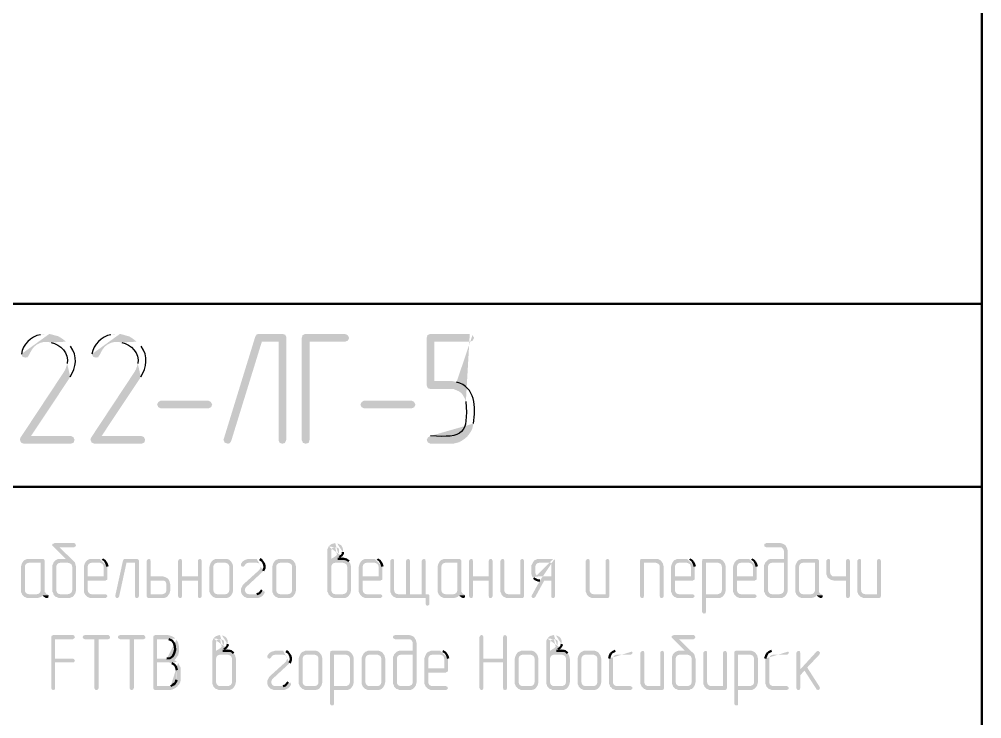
# Model space of a CAD drawing. Header units: millimetres. Extents: x -211 to 10565, y -2293 to 2244.
# Drawn here: x 5387.7 to 5440.2, y 42.4 to 80.5 of the extents above; entities that cross this region are included whole.
import ezdxf

# ---------------------------------------------------------------- set-up
doc = ezdxf.new("R2010")
doc.units = ezdxf.units.MM
doc.layers.add('PDF _Геометрия', color=7, linetype='Continuous')
doc.layers.add('PDF _Сплошная заливка', color=7, linetype='Continuous')

msp = doc.modelspace()

# ---------------------------------------------------------------- hatches: boundary and pattern name
at = {"layer": 'PDF _Сплошная заливка', "transparency": 33554559}
h = msp.add_hatch(color=256, dxfattribs=at)
h.paths.add_polyline_path([(5389.18, 63.346), (5389.032, 63.346), (5388.863, 63.304)], flags=0)
h.paths.add_polyline_path([(5387.826, 62.246), (5387.889, 62.097), (5388.037, 62.055), (5388.164, 62.076), (5388.228, 62.182), (5388.249, 62.203), (5388.334, 62.373), (5388.418, 62.521), (5388.524, 62.648), (5388.651, 62.753), (5388.863, 62.859), (5389.032, 62.902), (5389.201, 62.902), (5390.259, 62.923), (5390.132, 63.028), (5389.984, 63.134), (5389.836, 63.219), (5389.667, 63.261), (5389.519, 63.304), (5389.349, 63.346)], flags=0)
h = msp.add_hatch(color=256, dxfattribs=at)
h.paths.add_polyline_path([(5393.031, 63.346), (5392.883, 63.346), (5392.714, 63.304)], flags=0)
h.paths.add_polyline_path([(5391.677, 62.246), (5391.74, 62.097), (5391.888, 62.055), (5392.015, 62.076), (5392.079, 62.182), (5392.1, 62.203), (5392.185, 62.373), (5392.269, 62.521), (5392.375, 62.648), (5392.502, 62.753), (5392.714, 62.859), (5392.883, 62.902), (5393.052, 62.902), (5394.11, 62.923), (5393.983, 63.028), (5393.835, 63.134), (5393.687, 63.219), (5393.518, 63.261), (5393.37, 63.304), (5393.2, 63.346)], flags=0)
for points in [[(5402.067, 63.346), (5400.776, 63.346), (5400.67, 63.325), (5400.585, 63.198), (5398.871, 57.633), (5398.85, 57.569), (5398.914, 57.421), (5399.083, 57.357), (5399.189, 57.379), (5399.273, 57.506), (5400.945, 62.923), (5401.855, 62.923), (5402.278, 63.134), (5402.278, 63.177), (5402.215, 63.304)], [(5402.278, 63.134), (5401.855, 62.923), (5401.855, 57.548), (5401.919, 57.4), (5402.067, 57.357), (5402.215, 57.4), (5402.215, 57.421), (5402.278, 57.569)], [(5405.473, 63.346), (5403.315, 63.346), (5403.167, 63.282), (5403.125, 63.134), (5403.125, 57.548), (5403.188, 57.4), (5403.336, 57.357), (5403.506, 57.4), (5403.506, 57.421), (5403.548, 57.569), (5403.548, 62.923), (5405.495, 62.923), (5405.643, 62.986), (5405.706, 63.134), (5405.622, 63.282)], [(5398.025, 59.283), (5395.443, 59.283), (5395.295, 59.347), (5395.232, 59.495), (5395.295, 59.622), (5395.422, 59.706), (5398.025, 59.706), (5398.152, 59.643), (5398.237, 59.495), (5398.173, 59.347)], [(5409.113, 59.283), (5406.532, 59.283), (5406.383, 59.347), (5406.32, 59.495), (5406.383, 59.622), (5406.51, 59.706), (5409.113, 59.706), (5409.24, 59.643), (5409.325, 59.495), (5409.261, 59.347)], [(5390.704, 51.94), (5389.624, 51.94), (5389.624, 51.919), (5389.54, 51.898), (5389.497, 51.835), (5389.519, 51.792), (5390.238, 51.073), (5389.857, 51.073), (5389.794, 51.052), (5389.709, 51.009), (5389.582, 50.882), (5389.561, 50.819), (5389.519, 50.734), (5389.519, 49.274), (5389.561, 49.211), (5389.582, 49.126), (5389.942, 49.147), (5389.857, 49.168), (5389.794, 49.211), (5389.751, 49.274), (5389.73, 49.359), (5389.73, 50.65), (5389.751, 50.734), (5389.794, 50.798), (5389.857, 50.84), (5389.942, 50.861), (5390.365, 50.861), (5390.746, 50.882), (5390.682, 50.946), (5389.899, 51.708), (5390.704, 51.708), (5390.767, 51.75), (5390.809, 51.813), (5390.767, 51.898)], [(5429.194, 51.94), (5428.454, 51.94), (5428.454, 51.919), (5428.369, 51.898), (5428.348, 51.813), (5428.369, 51.75), (5428.454, 51.708), (5429.279, 51.708), (5429.364, 51.644), (5429.406, 51.581), (5429.427, 51.496), (5429.427, 51.073), (5428.686, 51.073), (5428.623, 51.052), (5428.538, 51.009), (5428.475, 50.946), (5428.411, 50.882), (5429.427, 50.861), (5429.427, 49.359), (5429.406, 49.274), (5429.364, 49.211), (5429.279, 49.168), (5429.194, 49.147), (5428.771, 49.147), (5428.411, 49.126), (5428.475, 49.063), (5428.538, 48.999), (5428.623, 48.978), (5428.686, 48.936), (5429.3, 48.936), (5429.364, 48.957), (5429.448, 48.999), (5429.512, 49.063), (5429.596, 49.19), (5429.639, 49.359), (5429.639, 51.496), (5429.596, 51.665), (5429.554, 51.729), (5429.512, 51.813), (5429.448, 51.856), (5429.364, 51.898), (5429.3, 51.919)], [(5388.99, 51.073), (5388.143, 51.073), (5388.058, 51.031), (5387.995, 51.009), (5387.931, 50.946), (5387.889, 50.882), (5388.884, 50.861), (5388.884, 49.359), (5388.863, 49.274), (5388.82, 49.211), (5388.757, 49.168), (5388.672, 49.147), (5388.228, 49.147), (5389.243, 49.147), (5389.18, 49.168), (5389.138, 49.232), (5389.095, 49.274), (5389.095, 50.988), (5389.053, 51.052)], [(5394.131, 51.073), (5393.476, 51.073), (5393.412, 51.052), (5393.37, 50.988), (5392.947, 49.063), (5392.947, 49.041), (5392.989, 48.957), (5393.052, 48.936), (5393.116, 48.957), (5393.158, 49.02), (5393.56, 50.861), (5394.026, 50.861), (5394.237, 50.967), (5394.237, 50.988), (5394.195, 51.052)], [(5394.237, 50.967), (5394.026, 50.861), (5394.026, 49.041), (5394.047, 48.957), (5394.131, 48.936), (5394.195, 48.957), (5394.237, 49.041)], [(5394.766, 51.073), (5394.703, 51.031), (5394.661, 50.967), (5394.661, 49.02), (5394.703, 48.957), (5394.766, 48.936), (5395.592, 48.936), (5395.676, 48.957), (5395.761, 48.999), (5395.824, 49.063), (5395.867, 49.126), (5394.872, 49.147), (5394.872, 49.888), (5395.528, 49.888), (5395.867, 49.93), (5395.824, 49.994), (5395.761, 50.036), (5395.676, 50.078), (5395.613, 50.099), (5395.528, 50.121), (5394.872, 50.121), (5394.872, 50.967), (5394.851, 51.052)], [(5396.48, 51.073), (5396.417, 51.031), (5396.375, 50.967), (5396.375, 49.041), (5396.417, 48.957), (5396.48, 48.936), (5396.565, 48.957), (5396.586, 49.041), (5396.586, 49.888), (5397.454, 49.888), (5396.586, 50.121), (5396.586, 50.967), (5396.565, 51.052)], [(5397.559, 51.073), (5397.475, 51.031), (5397.454, 50.967), (5397.454, 50.121), (5396.586, 50.121), (5397.454, 49.888), (5397.454, 49.041), (5397.475, 48.957), (5397.559, 48.936), (5397.623, 48.957), (5397.665, 49.041), (5397.665, 50.967), (5397.623, 51.052)], [(5398.956, 51.073), (5398.427, 51.073), (5398.342, 51.031), (5398.279, 51.009), (5398.215, 50.946), (5398.173, 50.882), (5398.956, 50.861), (5399.02, 50.84), (5399.104, 50.798), (5399.147, 50.734), (5399.168, 50.65), (5399.168, 49.359), (5399.147, 49.274), (5399.104, 49.211), (5399.041, 49.168), (5398.956, 49.147), (5398.512, 49.147), (5398.152, 49.126), (5398.279, 48.999), (5398.342, 48.978), (5398.427, 48.936), (5399.02, 48.936), (5399.104, 48.957), (5399.189, 48.999), (5399.252, 49.063), (5399.337, 49.19), (5399.379, 49.359), (5399.379, 50.65), (5399.337, 50.819), (5399.252, 50.946), (5399.189, 51.009), (5399.104, 51.052), (5399.041, 51.073)], [(5402.384, 51.073), (5401.855, 51.073), (5401.77, 51.031), (5401.707, 51.009), (5401.643, 50.946), (5401.601, 50.882), (5402.384, 50.861), (5402.448, 50.84), (5402.532, 50.798), (5402.575, 50.734), (5402.596, 50.65), (5402.596, 49.359), (5402.575, 49.274), (5402.532, 49.211), (5402.469, 49.168), (5402.384, 49.147), (5401.94, 49.147), (5401.58, 49.126), (5401.707, 48.999), (5401.77, 48.978), (5401.855, 48.936), (5402.448, 48.936), (5402.532, 48.957), (5402.617, 48.999), (5402.68, 49.063), (5402.765, 49.19), (5402.807, 49.359), (5402.807, 50.65), (5402.765, 50.819), (5402.68, 50.946), (5402.617, 51.009), (5402.532, 51.052), (5402.469, 51.073)], [(5408.055, 51.073), (5407.992, 51.031), (5407.949, 50.967), (5407.949, 49.274), (5407.992, 49.19), (5408.013, 49.126), (5408.14, 48.999), (5408.203, 48.978), (5408.288, 48.936), (5409.875, 48.936), (5409.875, 48.618), (5409.917, 48.534), (5409.981, 48.512), (5410.065, 48.555), (5410.086, 48.618), (5410.086, 49.063), (5410.065, 49.126), (5409.981, 49.147), (5408.372, 49.147), (5408.288, 49.168), (5408.224, 49.211), (5408.182, 49.274), (5408.161, 49.359), (5408.161, 50.967), (5408.14, 51.052)], [(5408.923, 51.073), (5408.838, 51.031), (5408.817, 50.967), (5408.817, 49.147), (5408.372, 49.147), (5409.028, 49.147), (5409.028, 50.967), (5408.986, 51.052)], [(5409.769, 51.073), (5409.706, 51.031), (5409.663, 50.967), (5409.663, 49.147), (5409.028, 49.147), (5409.875, 49.147), (5409.875, 50.967), (5409.854, 51.052)], [(5411.716, 51.073), (5410.869, 51.073), (5410.785, 51.031), (5410.721, 51.009), (5410.658, 50.946), (5410.615, 50.882), (5411.61, 50.861), (5411.61, 49.359), (5411.589, 49.274), (5411.547, 49.211), (5411.483, 49.168), (5411.398, 49.147), (5410.954, 49.147), (5411.97, 49.147), (5411.906, 49.168), (5411.864, 49.232), (5411.822, 49.274), (5411.822, 50.988), (5411.779, 51.052)], [(5412.351, 51.073), (5412.287, 51.031), (5412.245, 50.967), (5412.245, 49.041), (5412.287, 48.957), (5412.351, 48.936), (5412.435, 48.957), (5412.456, 49.041), (5412.456, 49.888), (5413.324, 49.888), (5412.456, 50.121), (5412.456, 50.967), (5412.435, 51.052)], [(5413.43, 51.073), (5413.345, 51.031), (5413.324, 50.967), (5413.324, 50.121), (5412.456, 50.121), (5413.324, 49.888), (5413.324, 49.041), (5413.345, 48.957), (5413.43, 48.936), (5413.493, 48.957), (5413.536, 49.041), (5413.536, 50.967), (5413.493, 51.052)], [(5414.065, 51.073), (5414.001, 51.031), (5413.959, 50.967), (5413.959, 49.274), (5414.001, 49.19), (5414.022, 49.126), (5414.382, 49.147), (5414.297, 49.168), (5414.234, 49.211), (5414.192, 49.274), (5414.17, 49.359), (5414.17, 50.967), (5414.149, 51.052)], [(5415.144, 51.073), (5415.059, 51.031), (5415.038, 50.967), (5415.038, 49.147), (5414.382, 49.147), (5414.022, 49.126), (5414.149, 48.999), (5414.213, 48.978), (5414.297, 48.936), (5415.165, 48.936), (5415.228, 48.978), (5415.25, 49.041), (5415.25, 50.967), (5415.207, 51.052)], [(5418.72, 51.073), (5418.656, 51.031), (5418.614, 50.967), (5418.614, 49.274), (5418.656, 49.19), (5418.678, 49.126), (5419.037, 49.147), (5418.953, 49.168), (5418.889, 49.211), (5418.847, 49.274), (5418.826, 49.359), (5418.826, 50.967), (5418.805, 51.052)], [(5419.799, 51.073), (5419.714, 51.031), (5419.693, 50.967), (5419.693, 49.147), (5419.037, 49.147), (5418.678, 49.126), (5418.805, 48.999), (5418.868, 48.978), (5418.953, 48.936), (5419.82, 48.936), (5419.884, 48.978), (5419.905, 49.041), (5419.905, 50.967), (5419.863, 51.052)], [(5422.444, 51.073), (5421.661, 51.073), (5421.598, 51.052), (5421.577, 50.967), (5421.577, 49.041), (5421.619, 48.957), (5421.682, 48.936), (5421.767, 48.957), (5421.788, 49.041), (5421.788, 50.861), (5422.444, 50.861), (5422.783, 50.882), (5422.74, 50.946), (5422.677, 51.009), (5422.592, 51.052), (5422.529, 51.073)], [(5425.83, 51.073), (5425.047, 51.073), (5424.983, 51.052), (5424.962, 50.967), (5424.962, 48.174), (5425.005, 48.11), (5425.068, 48.089), (5425.153, 48.11), (5425.174, 48.195), (5425.174, 48.936), (5425.914, 48.936), (5425.978, 48.957), (5426.063, 48.999), (5426.126, 49.063), (5426.168, 49.126), (5425.174, 49.147), (5425.174, 50.861), (5425.83, 50.861), (5426.168, 50.882), (5426.126, 50.946), (5426.063, 51.009), (5425.978, 51.052), (5425.914, 51.073)], [(5431.226, 51.073), (5430.379, 51.073), (5430.295, 51.031), (5430.231, 51.009), (5430.168, 50.946), (5430.125, 50.882), (5431.12, 50.861), (5431.12, 49.359), (5431.099, 49.274), (5431.056, 49.211), (5430.993, 49.168), (5430.908, 49.147), (5430.464, 49.147), (5431.48, 49.147), (5431.416, 49.168), (5431.374, 49.232), (5431.332, 49.274), (5431.332, 50.988), (5431.289, 51.052)], [(5431.839, 51.073), (5431.776, 51.031), (5431.734, 50.967), (5431.734, 50.248), (5431.776, 50.163), (5431.797, 50.078), (5432.157, 50.121), (5432.072, 50.121), (5432.009, 50.184), (5431.966, 50.248), (5431.945, 50.332), (5431.945, 50.967), (5431.924, 51.052)], [(5432.919, 51.073), (5432.834, 51.031), (5432.813, 50.967), (5432.813, 50.121), (5432.157, 50.121), (5431.797, 50.078), (5431.861, 50.015), (5431.987, 49.93), (5432.072, 49.909), (5432.157, 49.888), (5432.813, 49.888), (5432.813, 49.041), (5432.834, 48.957), (5432.919, 48.936), (5432.982, 48.957), (5433.024, 49.041), (5433.024, 50.967), (5432.982, 51.052)], [(5433.532, 51.073), (5433.469, 51.031), (5433.426, 50.967), (5433.426, 49.274), (5433.469, 49.19), (5433.49, 49.126), (5433.85, 49.147), (5433.765, 49.168), (5433.701, 49.211), (5433.659, 49.274), (5433.638, 49.359), (5433.638, 50.967), (5433.617, 51.052)], [(5434.611, 51.073), (5434.527, 51.031), (5434.506, 50.967), (5434.506, 49.147), (5433.85, 49.147), (5433.49, 49.126), (5433.617, 48.999), (5433.68, 48.978), (5433.765, 48.936), (5434.633, 48.936), (5434.696, 48.978), (5434.717, 49.041), (5434.717, 50.967), (5434.675, 51.052)], [(5387.889, 50.882), (5387.847, 50.798), (5387.826, 50.734), (5387.805, 50.65), (5387.805, 49.274), (5387.847, 49.19), (5387.868, 49.126), (5387.995, 48.999), (5388.058, 48.978), (5388.143, 48.936), (5388.693, 48.936), (5388.778, 48.957), (5388.841, 48.978), (5388.926, 49.02), (5388.99, 49.084), (5389.307, 49.084), (5389.243, 49.147), (5388.228, 49.147), (5388.143, 49.168), (5388.08, 49.211), (5388.037, 49.274), (5388.016, 49.359), (5388.016, 50.65), (5388.037, 50.734), (5388.08, 50.798), (5388.143, 50.84), (5388.228, 50.861), (5388.884, 50.861)], [(5390.746, 50.882), (5390.365, 50.861), (5390.45, 50.84), (5390.534, 50.798), (5390.577, 50.734), (5390.598, 50.65), (5390.598, 49.359), (5390.577, 49.274), (5390.534, 49.211), (5390.45, 49.168), (5390.365, 49.147), (5389.942, 49.147), (5389.582, 49.126), (5389.709, 48.999), (5389.794, 48.978), (5389.857, 48.936), (5390.471, 48.936), (5390.534, 48.978), (5390.619, 48.999), (5390.682, 49.063), (5390.767, 49.19), (5390.809, 49.359), (5390.809, 50.65), (5390.788, 50.713), (5390.767, 50.798)], [(5391.317, 50.882), (5391.275, 50.798), (5391.254, 50.734), (5391.233, 50.65), (5391.233, 49.274), (5391.275, 49.19), (5391.296, 49.126), (5391.423, 48.999), (5391.486, 48.978), (5391.571, 48.936), (5392.418, 48.936), (5392.481, 48.978), (5392.523, 49.041), (5392.481, 49.105), (5392.418, 49.147), (5391.656, 49.147), (5391.571, 49.168), (5391.508, 49.211), (5391.465, 49.274), (5391.444, 49.359), (5391.444, 49.888), (5392.418, 49.888), (5392.439, 49.909), (5392.502, 49.93), (5392.523, 50.015), (5391.444, 50.121), (5391.444, 50.65), (5391.465, 50.734), (5391.508, 50.798), (5391.571, 50.84), (5391.656, 50.861), (5392.1, 50.861)], [(5398.173, 50.882), (5398.131, 50.798), (5398.11, 50.734), (5398.088, 50.65), (5398.088, 49.274), (5398.131, 49.19), (5398.152, 49.126), (5398.512, 49.147), (5398.427, 49.168), (5398.364, 49.211), (5398.321, 49.274), (5398.3, 49.359), (5398.3, 50.65), (5398.321, 50.734), (5398.364, 50.798), (5398.427, 50.84), (5398.512, 50.861), (5398.956, 50.861)], [(5399.845, 50.861), (5399.802, 50.798), (5399.802, 50.755), (5399.824, 50.671), (5399.908, 50.65), (5399.951, 50.65), (5400.014, 50.713), (5400.035, 50.755), (5400.099, 50.819), (5400.141, 50.84), (5400.226, 50.861), (5400.67, 50.861)], [(5401.601, 50.882), (5401.559, 50.798), (5401.538, 50.734), (5401.516, 50.65), (5401.516, 49.274), (5401.559, 49.19), (5401.58, 49.126), (5401.94, 49.147), (5401.855, 49.168), (5401.792, 49.211), (5401.749, 49.274), (5401.728, 49.359), (5401.728, 50.65), (5401.749, 50.734), (5401.792, 50.798), (5401.855, 50.84), (5401.94, 50.861), (5402.384, 50.861)], [(5405.727, 50.882), (5405.368, 50.861), (5405.452, 50.84), (5405.537, 50.798), (5405.579, 50.734), (5405.6, 50.65), (5405.6, 49.359), (5405.579, 49.274), (5405.537, 49.211), (5405.452, 49.168), (5405.368, 49.147), (5404.944, 49.147), (5404.585, 49.126), (5404.712, 48.999), (5404.796, 48.978), (5404.86, 48.936), (5405.473, 48.936), (5405.537, 48.957), (5405.622, 48.999), (5405.685, 49.063), (5405.77, 49.19), (5405.812, 49.359), (5405.812, 50.65), (5405.77, 50.819)], [(5406.32, 50.882), (5406.278, 50.798), (5406.256, 50.734), (5406.235, 50.65), (5406.235, 49.274), (5406.278, 49.19), (5406.299, 49.126), (5406.426, 48.999), (5406.489, 48.978), (5406.574, 48.936), (5407.42, 48.936), (5407.484, 48.978), (5407.526, 49.041), (5407.484, 49.105), (5407.42, 49.147), (5406.658, 49.147), (5406.574, 49.168), (5406.51, 49.211), (5406.468, 49.274), (5406.447, 49.359), (5406.447, 49.888), (5407.42, 49.888), (5407.441, 49.909), (5407.505, 49.93), (5407.526, 50.015), (5406.447, 50.121), (5406.447, 50.65), (5406.468, 50.734), (5406.51, 50.798), (5406.574, 50.84), (5406.658, 50.861), (5407.103, 50.861)], [(5410.615, 50.882), (5410.573, 50.798), (5410.552, 50.734), (5410.531, 50.65), (5410.531, 49.274), (5410.573, 49.19), (5410.594, 49.126), (5410.721, 48.999), (5410.785, 48.978), (5410.869, 48.936), (5411.42, 48.936), (5411.504, 48.957), (5411.568, 48.978), (5411.652, 49.02), (5411.716, 49.084), (5412.033, 49.084), (5411.97, 49.147), (5410.954, 49.147), (5410.869, 49.168), (5410.806, 49.211), (5410.764, 49.274), (5410.742, 49.359), (5410.742, 50.65), (5410.764, 50.734), (5410.806, 50.798), (5410.869, 50.84), (5410.954, 50.861), (5411.61, 50.861)], [(5415.736, 50.882), (5415.694, 50.798), (5415.652, 50.734), (5415.652, 50.248), (5415.673, 50.163), (5415.715, 50.078), (5416.075, 50.121), (5415.99, 50.121), (5415.927, 50.184), (5415.884, 50.248), (5415.863, 50.332), (5415.863, 50.65), (5415.884, 50.734), (5415.927, 50.798), (5415.99, 50.84), (5416.075, 50.861), (5416.731, 50.861)], [(5422.783, 50.882), (5422.444, 50.861), (5422.508, 50.84), (5422.592, 50.798), (5422.635, 50.734), (5422.656, 50.65), (5422.656, 49.041), (5422.677, 48.957), (5422.762, 48.936), (5422.825, 48.957), (5422.867, 49.041), (5422.867, 50.65), (5422.825, 50.819)], [(5423.354, 50.882), (5423.312, 50.798), (5423.291, 50.734), (5423.269, 50.65), (5423.269, 49.274), (5423.312, 49.19), (5423.333, 49.126), (5423.46, 48.999), (5423.523, 48.978), (5423.608, 48.936), (5424.454, 48.936), (5424.518, 48.978), (5424.56, 49.041), (5424.518, 49.105), (5424.454, 49.147), (5423.693, 49.147), (5423.608, 49.168), (5423.544, 49.211), (5423.502, 49.274), (5423.481, 49.359), (5423.481, 49.888), (5424.454, 49.888), (5424.476, 49.909), (5424.539, 49.93), (5424.56, 50.015), (5423.481, 50.121), (5423.481, 50.65), (5423.502, 50.734), (5423.544, 50.798), (5423.608, 50.84), (5423.693, 50.861), (5424.137, 50.861)], [(5426.168, 50.882), (5425.83, 50.861), (5425.893, 50.84), (5425.978, 50.798), (5426.02, 50.734), (5426.041, 50.65), (5426.041, 49.359), (5426.02, 49.274), (5425.978, 49.211), (5425.893, 49.168), (5425.83, 49.147), (5425.174, 49.147), (5426.168, 49.126), (5426.211, 49.19), (5426.253, 49.359), (5426.253, 50.65), (5426.211, 50.819)], [(5426.74, 50.882), (5426.697, 50.798), (5426.676, 50.734), (5426.655, 50.65), (5426.655, 49.274), (5426.697, 49.19), (5426.719, 49.126), (5426.846, 48.999), (5426.909, 48.978), (5426.994, 48.936), (5427.84, 48.936), (5427.904, 48.978), (5427.946, 49.041), (5427.904, 49.105), (5427.84, 49.147), (5427.078, 49.147), (5426.994, 49.168), (5426.93, 49.211), (5426.888, 49.274), (5426.867, 49.359), (5426.867, 49.888), (5427.84, 49.888), (5427.861, 49.909), (5427.925, 49.93), (5427.946, 50.015), (5426.867, 50.121), (5426.867, 50.65), (5426.888, 50.734), (5426.93, 50.798), (5426.994, 50.84), (5427.078, 50.861), (5427.523, 50.861)], [(5428.411, 50.882), (5428.39, 50.819), (5428.348, 50.734), (5428.348, 49.274), (5428.39, 49.211), (5428.411, 49.126), (5428.771, 49.147), (5428.686, 49.168), (5428.623, 49.211), (5428.581, 49.274), (5428.56, 49.359), (5428.56, 50.65), (5428.581, 50.734), (5428.623, 50.798), (5428.686, 50.84), (5428.771, 50.861), (5429.427, 50.861)], [(5430.125, 50.882), (5430.083, 50.798), (5430.062, 50.734), (5430.041, 50.65), (5430.041, 49.274), (5430.083, 49.19), (5430.104, 49.126), (5430.231, 48.999), (5430.295, 48.978), (5430.379, 48.936), (5430.929, 48.936), (5431.014, 48.957), (5431.078, 48.978), (5431.162, 49.02), (5431.226, 49.084), (5431.543, 49.084), (5431.48, 49.147), (5430.464, 49.147), (5430.379, 49.168), (5430.316, 49.211), (5430.274, 49.274), (5430.252, 49.359), (5430.252, 50.65), (5430.274, 50.734), (5430.316, 50.798), (5430.379, 50.84), (5430.464, 50.861), (5431.12, 50.861)], [(5395.867, 49.93), (5395.528, 49.888), (5395.592, 49.888), (5395.676, 49.846), (5395.719, 49.761), (5395.74, 49.676), (5395.74, 49.359), (5395.719, 49.274), (5395.676, 49.211), (5395.592, 49.168), (5395.528, 49.147), (5394.872, 49.147), (5395.867, 49.126), (5395.909, 49.19), (5395.951, 49.359), (5395.951, 49.676), (5395.909, 49.846)], [(5416.117, 49.888), (5415.673, 49.084), (5415.652, 49.041), (5415.694, 48.957), (5415.757, 48.936), (5415.821, 48.957), (5415.863, 48.999), (5416.35, 49.888), (5416.731, 49.888)], [(5389.307, 49.084), (5388.99, 49.084), (5389.011, 49.041), (5389.074, 48.999), (5389.095, 48.978), (5389.18, 48.936), (5389.201, 48.936), (5389.286, 48.957), (5389.307, 49.041)], [(5412.033, 49.084), (5411.716, 49.084), (5411.737, 49.041), (5411.8, 48.999), (5411.822, 48.978), (5411.906, 48.936), (5411.927, 48.936), (5412.012, 48.957), (5412.033, 49.041)], [(5431.543, 49.084), (5431.226, 49.084), (5431.247, 49.041), (5431.31, 48.999), (5431.332, 48.978), (5431.416, 48.936), (5431.437, 48.936), (5431.522, 48.957), (5431.543, 49.041)], [(5390.64, 46.925), (5389.561, 46.925), (5389.54, 46.904), (5389.476, 46.883), (5389.455, 46.798), (5389.455, 44.026), (5389.497, 43.942), (5389.561, 43.921), (5389.645, 43.942), (5389.667, 44.026), (5389.667, 45.423), (5390.64, 45.423), (5390.704, 45.444), (5390.746, 45.529), (5390.704, 45.592), (5390.64, 45.635), (5389.667, 45.635), (5389.667, 46.693), (5390.64, 46.693), (5390.704, 46.735), (5390.746, 46.798), (5390.704, 46.883)], [(5392.566, 46.925), (5391.275, 46.925), (5391.275, 46.904), (5391.19, 46.883), (5391.169, 46.798), (5391.19, 46.735), (5391.275, 46.693), (5391.804, 46.693), (5391.804, 44.026), (5391.846, 43.942), (5391.91, 43.921), (5391.994, 43.942), (5392.037, 44.026), (5392.037, 46.693), (5392.566, 46.693), (5392.65, 46.735), (5392.671, 46.798), (5392.629, 46.883)], [(5394.491, 46.925), (5393.2, 46.925), (5393.2, 46.904), (5393.116, 46.883), (5393.095, 46.798), (5393.116, 46.735), (5393.2, 46.693), (5393.729, 46.693), (5393.729, 44.026), (5393.772, 43.942), (5393.835, 43.921), (5393.92, 43.942), (5393.962, 44.026), (5393.962, 46.693), (5394.491, 46.693), (5394.576, 46.735), (5394.597, 46.798), (5394.555, 46.883)], [(5395.782, 46.925), (5395.126, 46.925), (5395.105, 46.904), (5395.041, 46.883), (5395.02, 46.798), (5395.02, 44.005), (5395.063, 43.942), (5395.126, 43.921), (5395.951, 43.921), (5396.036, 43.942), (5396.099, 43.963), (5396.184, 44.005), (5396.248, 44.048), (5396.332, 44.111), (5395.232, 44.132), (5395.232, 45.423), (5395.888, 45.423), (5396.311, 45.465), (5396.248, 45.508), (5396.163, 45.55), (5396.205, 45.571), (5395.232, 45.635), (5395.232, 46.693), (5395.761, 46.693), (5396.226, 46.735), (5396.099, 46.82), (5396.015, 46.862), (5395.951, 46.883), (5395.867, 46.904)], [(5408.944, 46.925), (5408.203, 46.925), (5408.203, 46.904), (5408.119, 46.883), (5408.097, 46.798), (5408.119, 46.735), (5408.203, 46.693), (5409.028, 46.693), (5409.113, 46.629), (5409.155, 46.566), (5409.177, 46.481), (5409.177, 46.058), (5408.436, 46.058), (5408.372, 46.037), (5408.288, 45.994), (5408.161, 45.867), (5409.177, 45.846), (5409.177, 44.344), (5409.155, 44.259), (5409.113, 44.196), (5409.028, 44.153), (5408.944, 44.132), (5408.521, 44.132), (5408.161, 44.111), (5408.288, 43.984), (5408.372, 43.963), (5408.436, 43.921), (5409.05, 43.921), (5409.113, 43.942), (5409.198, 43.984), (5409.261, 44.048), (5409.346, 44.175), (5409.388, 44.344), (5409.388, 46.481), (5409.346, 46.65), (5409.304, 46.714), (5409.261, 46.798), (5409.198, 46.841), (5409.113, 46.883), (5409.05, 46.904)], [(5412.922, 46.925), (5412.858, 46.883), (5412.816, 46.798), (5412.816, 44.026), (5412.858, 43.942), (5412.922, 43.921), (5413.007, 43.942), (5413.028, 44.026), (5413.028, 45.423), (5414.107, 45.423), (5413.028, 45.635), (5413.028, 46.82), (5413.007, 46.883)], [(5414.213, 46.925), (5414.128, 46.883), (5414.107, 46.798), (5414.107, 45.635), (5413.028, 45.635), (5414.107, 45.423), (5414.107, 44.026), (5414.128, 43.942), (5414.213, 43.921), (5414.297, 43.942), (5414.319, 44.026), (5414.319, 46.82), (5414.276, 46.883)], [(5424.497, 46.925), (5423.418, 46.925), (5423.418, 46.904), (5423.333, 46.883), (5423.291, 46.82), (5423.312, 46.777), (5424.031, 46.058), (5423.65, 46.058), (5423.587, 46.037), (5423.502, 45.994), (5423.375, 45.867), (5423.354, 45.804), (5423.312, 45.719), (5423.312, 44.259), (5423.354, 44.196), (5423.375, 44.111), (5423.735, 44.132), (5423.65, 44.153), (5423.587, 44.196), (5423.544, 44.259), (5423.523, 44.344), (5423.523, 45.635), (5423.544, 45.719), (5423.587, 45.783), (5423.65, 45.825), (5423.735, 45.846), (5424.158, 45.846), (5424.539, 45.867), (5424.476, 45.931), (5423.693, 46.693), (5424.497, 46.693), (5424.56, 46.735), (5424.603, 46.798), (5424.56, 46.883)], [(5399.443, 45.867), (5399.083, 45.846), (5399.168, 45.825), (5399.252, 45.783), (5399.295, 45.719), (5399.316, 45.635), (5399.316, 44.344), (5399.295, 44.259), (5399.252, 44.196), (5399.168, 44.153), (5399.083, 44.132), (5398.66, 44.132), (5398.3, 44.111), (5398.427, 43.984), (5398.512, 43.963), (5398.575, 43.921), (5399.189, 43.921), (5399.252, 43.942), (5399.337, 43.984), (5399.4, 44.048), (5399.485, 44.175), (5399.527, 44.344), (5399.527, 45.635), (5399.485, 45.804)], [(5401.284, 45.846), (5401.241, 45.783), (5401.241, 45.74), (5401.263, 45.656), (5401.347, 45.635), (5401.39, 45.635), (5401.453, 45.698), (5401.474, 45.74), (5401.538, 45.804), (5401.58, 45.825), (5401.665, 45.846), (5402.109, 45.846)], [(5403.04, 45.867), (5402.998, 45.783), (5402.977, 45.719), (5402.955, 45.635), (5402.955, 44.259), (5402.998, 44.175), (5403.019, 44.111), (5403.379, 44.132), (5403.294, 44.153), (5403.23, 44.196), (5403.188, 44.259), (5403.167, 44.344), (5403.167, 45.635), (5403.188, 45.719), (5403.23, 45.783), (5403.294, 45.825), (5403.379, 45.846), (5403.823, 45.846)], [(5403.823, 46.058), (5403.294, 46.058), (5403.209, 46.016), (5403.146, 45.994), (5403.082, 45.931), (5403.04, 45.867), (5403.823, 45.846), (5403.886, 45.825), (5403.971, 45.783), (5404.013, 45.719), (5404.035, 45.635), (5404.035, 44.344), (5404.013, 44.259), (5403.971, 44.196), (5403.908, 44.153), (5403.823, 44.132), (5403.379, 44.132), (5403.019, 44.111), (5403.146, 43.984), (5403.209, 43.963), (5403.294, 43.921), (5403.886, 43.921), (5403.971, 43.942), (5404.056, 43.984), (5404.119, 44.048), (5404.204, 44.175), (5404.246, 44.344), (5404.246, 45.635), (5404.204, 45.804), (5404.119, 45.931), (5404.056, 45.994), (5403.971, 46.037), (5403.908, 46.058)], [(5405.537, 46.058), (5404.754, 46.058), (5404.691, 46.037), (5404.669, 45.952), (5404.669, 43.159), (5404.712, 43.095), (5404.775, 43.074), (5404.86, 43.095), (5404.881, 43.18), (5404.881, 43.921), (5405.622, 43.921), (5405.685, 43.942), (5405.77, 43.984), (5405.833, 44.048), (5405.876, 44.111), (5404.881, 44.132), (5404.881, 45.846), (5405.537, 45.846), (5405.876, 45.867), (5405.833, 45.931), (5405.77, 45.994), (5405.685, 46.037), (5405.622, 46.058)], [(5405.876, 45.867), (5405.537, 45.846), (5405.6, 45.825), (5405.685, 45.783), (5405.727, 45.719), (5405.749, 45.635), (5405.749, 44.344), (5405.727, 44.259), (5405.685, 44.196), (5405.6, 44.153), (5405.537, 44.132), (5404.881, 44.132), (5405.876, 44.111), (5405.918, 44.175), (5405.96, 44.344), (5405.96, 45.635), (5405.918, 45.804)], [(5406.468, 45.867), (5406.426, 45.783), (5406.405, 45.719), (5406.383, 45.635), (5406.383, 44.259), (5406.426, 44.175), (5406.447, 44.111), (5406.807, 44.132), (5406.722, 44.153), (5406.658, 44.196), (5406.616, 44.259), (5406.595, 44.344), (5406.595, 45.635), (5406.616, 45.719), (5406.658, 45.783), (5406.722, 45.825), (5406.807, 45.846), (5407.251, 45.846)], [(5407.251, 46.058), (5406.722, 46.058), (5406.637, 46.016), (5406.574, 45.994), (5406.51, 45.931), (5406.468, 45.867), (5407.251, 45.846), (5407.314, 45.825), (5407.399, 45.783), (5407.441, 45.719), (5407.463, 45.635), (5407.463, 44.344), (5407.441, 44.259), (5407.399, 44.196), (5407.336, 44.153), (5407.251, 44.132), (5406.807, 44.132), (5406.447, 44.111), (5406.574, 43.984), (5406.637, 43.963), (5406.722, 43.921), (5407.314, 43.921), (5407.399, 43.942), (5407.484, 43.984), (5407.547, 44.048), (5407.632, 44.175), (5407.674, 44.344), (5407.674, 45.635), (5407.632, 45.804), (5407.547, 45.931), (5407.484, 45.994), (5407.399, 46.037), (5407.336, 46.058)], [(5408.161, 45.867), (5408.14, 45.804), (5408.097, 45.719), (5408.097, 44.259), (5408.14, 44.196), (5408.161, 44.111), (5408.521, 44.132), (5408.436, 44.153), (5408.372, 44.196), (5408.33, 44.259), (5408.309, 44.344), (5408.309, 45.635), (5408.33, 45.719), (5408.372, 45.783), (5408.436, 45.825), (5408.521, 45.846), (5409.177, 45.846)], [(5409.896, 45.867), (5409.854, 45.783), (5409.833, 45.719), (5409.811, 45.635), (5409.811, 44.259), (5409.854, 44.175), (5409.875, 44.111), (5410.002, 43.984), (5410.065, 43.963), (5410.15, 43.921), (5410.996, 43.921), (5411.06, 43.963), (5411.102, 44.026), (5411.06, 44.09), (5410.996, 44.132), (5410.235, 44.132), (5410.15, 44.153), (5410.086, 44.196), (5410.044, 44.259), (5410.023, 44.344), (5410.023, 44.873), (5410.996, 44.873), (5411.018, 44.894), (5411.081, 44.915), (5411.102, 45), (5410.023, 45.106), (5410.023, 45.635), (5410.044, 45.719), (5410.086, 45.783), (5410.15, 45.825), (5410.235, 45.846), (5410.679, 45.846)], [(5414.826, 45.867), (5414.784, 45.783), (5414.763, 45.719), (5414.742, 45.635), (5414.742, 44.259), (5414.784, 44.175), (5414.805, 44.111), (5415.165, 44.132), (5415.08, 44.153), (5415.017, 44.196), (5414.975, 44.259), (5414.953, 44.344), (5414.953, 45.635), (5414.975, 45.719), (5415.017, 45.783), (5415.08, 45.825), (5415.165, 45.846), (5415.609, 45.846)], [(5415.609, 46.058), (5415.08, 46.058), (5414.996, 46.016), (5414.932, 45.994), (5414.869, 45.931), (5414.826, 45.867), (5415.609, 45.846), (5415.673, 45.825), (5415.757, 45.783), (5415.8, 45.719), (5415.821, 45.635), (5415.821, 44.344), (5415.8, 44.259), (5415.757, 44.196), (5415.694, 44.153), (5415.609, 44.132), (5415.165, 44.132), (5414.805, 44.111), (5414.932, 43.984), (5414.996, 43.963), (5415.08, 43.921), (5415.673, 43.921), (5415.757, 43.942), (5415.842, 43.984), (5415.906, 44.048), (5415.99, 44.175), (5416.033, 44.344), (5416.033, 45.635), (5415.99, 45.804), (5415.906, 45.931), (5415.842, 45.994), (5415.757, 46.037), (5415.694, 46.058)], [(5417.662, 45.867), (5417.302, 45.846), (5417.387, 45.825), (5417.471, 45.783), (5417.514, 45.719), (5417.535, 45.635), (5417.535, 44.344), (5417.514, 44.259), (5417.471, 44.196), (5417.387, 44.153), (5417.302, 44.132), (5416.879, 44.132), (5416.519, 44.111), (5416.646, 43.984), (5416.731, 43.963), (5416.794, 43.921), (5417.408, 43.921), (5417.471, 43.942), (5417.556, 43.984), (5417.62, 44.048), (5417.704, 44.175), (5417.747, 44.344), (5417.747, 45.635), (5417.704, 45.804)], [(5418.254, 45.867), (5418.212, 45.783), (5418.191, 45.719), (5418.17, 45.635), (5418.17, 44.259), (5418.212, 44.175), (5418.233, 44.111), (5418.593, 44.132), (5418.508, 44.153), (5418.445, 44.196), (5418.403, 44.259), (5418.381, 44.344), (5418.381, 45.635), (5418.403, 45.719), (5418.445, 45.783), (5418.508, 45.825), (5418.593, 45.846), (5419.037, 45.846)], [(5419.037, 46.058), (5418.508, 46.058), (5418.424, 46.016), (5418.36, 45.994), (5418.297, 45.931), (5418.254, 45.867), (5419.037, 45.846), (5419.101, 45.825), (5419.185, 45.783), (5419.228, 45.719), (5419.249, 45.635), (5419.249, 44.344), (5419.228, 44.259), (5419.185, 44.196), (5419.122, 44.153), (5419.037, 44.132), (5418.593, 44.132), (5418.233, 44.111), (5418.36, 43.984), (5418.424, 43.963), (5418.508, 43.921), (5419.101, 43.921), (5419.185, 43.942), (5419.27, 43.984), (5419.334, 44.048), (5419.418, 44.175), (5419.461, 44.344), (5419.461, 45.635), (5419.418, 45.804), (5419.334, 45.931), (5419.27, 45.994), (5419.185, 46.037), (5419.122, 46.058)], [(5421.704, 46.058), (5421.64, 46.016), (5421.598, 45.952), (5421.598, 44.259), (5421.64, 44.175), (5421.661, 44.111), (5422.021, 44.132), (5421.936, 44.153), (5421.873, 44.196), (5421.83, 44.259), (5421.809, 44.344), (5421.809, 45.952), (5421.788, 46.037)], [(5422.783, 46.058), (5422.698, 46.016), (5422.677, 45.952), (5422.677, 44.132), (5422.021, 44.132), (5421.661, 44.111), (5421.788, 43.984), (5421.852, 43.963), (5421.936, 43.921), (5422.804, 43.921), (5422.867, 43.963), (5422.889, 44.026), (5422.889, 45.952), (5422.846, 46.037)], [(5424.539, 45.867), (5424.158, 45.846), (5424.243, 45.825), (5424.327, 45.783), (5424.37, 45.719), (5424.391, 45.635), (5424.391, 44.344), (5424.37, 44.259), (5424.327, 44.196), (5424.243, 44.153), (5424.158, 44.132), (5423.735, 44.132), (5423.375, 44.111), (5423.502, 43.984), (5423.587, 43.963), (5423.65, 43.921), (5424.264, 43.921), (5424.327, 43.963), (5424.412, 43.984), (5424.476, 44.048), (5424.56, 44.175), (5424.603, 44.344), (5424.603, 45.635), (5424.581, 45.698), (5424.56, 45.783)], [(5425.132, 46.058), (5425.068, 46.016), (5425.026, 45.952), (5425.026, 44.259), (5425.068, 44.175), (5425.089, 44.111), (5425.449, 44.132), (5425.364, 44.153), (5425.301, 44.196), (5425.258, 44.259), (5425.237, 44.344), (5425.237, 45.952), (5425.216, 46.037)], [(5426.211, 46.058), (5426.126, 46.016), (5426.105, 45.952), (5426.105, 44.132), (5425.449, 44.132), (5425.089, 44.111), (5425.216, 43.984), (5425.28, 43.963), (5425.364, 43.921), (5426.232, 43.921), (5426.295, 43.963), (5426.317, 44.026), (5426.317, 45.952), (5426.274, 46.037)], [(5427.586, 46.058), (5426.803, 46.058), (5426.74, 46.037), (5426.719, 45.952), (5426.719, 43.159), (5426.761, 43.095), (5426.824, 43.074), (5426.909, 43.095), (5426.93, 43.18), (5426.93, 43.921), (5427.671, 43.921), (5427.734, 43.942), (5427.819, 43.984), (5427.882, 44.048), (5427.925, 44.111), (5426.93, 44.132), (5426.93, 45.846), (5427.586, 45.846), (5427.925, 45.867), (5427.882, 45.931), (5427.819, 45.994), (5427.734, 46.037), (5427.671, 46.058)], [(5427.925, 45.867), (5427.586, 45.846), (5427.65, 45.825), (5427.734, 45.783), (5427.777, 45.719), (5427.798, 45.635), (5427.798, 44.344), (5427.777, 44.259), (5427.734, 44.196), (5427.65, 44.153), (5427.586, 44.132), (5426.93, 44.132), (5427.925, 44.111), (5427.967, 44.175), (5428.009, 44.344), (5428.009, 45.635), (5427.967, 45.804)], [(5430.21, 46.058), (5430.147, 46.016), (5430.104, 45.952), (5430.104, 44.026), (5430.147, 43.942), (5430.21, 43.921), (5430.295, 43.942), (5430.316, 44.026), (5430.316, 44.725), (5430.549, 44.979), (5430.316, 45.042), (5430.316, 45.952), (5430.295, 46.037)], [(5431.289, 46.058), (5431.205, 46.016), (5430.316, 45.042), (5430.549, 44.979), (5431.205, 43.963), (5431.226, 43.942), (5431.289, 43.921), (5431.353, 43.942), (5431.395, 44.026), (5431.374, 44.09), (5430.697, 45.148), (5431.374, 45.867), (5431.395, 45.952), (5431.353, 46.016)]]:
    msp.add_hatch(color=256, dxfattribs=at).paths.add_polyline_path(points)
h = msp.add_hatch(color=256, dxfattribs=at)
h.paths.add_polyline_path([(5412.287, 63.346), (5410.129, 63.346), (5409.981, 63.282), (5409.938, 63.134), (5409.938, 60.532), (5410.002, 60.383), (5410.15, 60.341), (5411.398, 60.341), (5411.695, 60.214), (5411.843, 60.108), (5411.927, 59.981), (5412.012, 59.833), (5412.076, 59.664)], flags=0)
h.paths.add_polyline_path([(5410.15, 57.781), (5410.129, 57.781), (5410.002, 57.696), (5409.938, 57.569), (5410.002, 57.421), (5410.15, 57.357), (5411.398, 57.357), (5411.547, 57.4), (5411.716, 57.442), (5411.864, 57.527), (5411.991, 57.611), (5412.139, 57.738), (5412.245, 57.865), (5412.329, 57.992), (5412.414, 58.14), (5412.456, 58.31), (5412.499, 58.458)], flags=0)
h.paths.add_polyline_path([(5411.568, 60.722), (5411.398, 60.764), (5411.229, 60.785), (5410.362, 60.785), (5410.362, 62.923), (5412.308, 62.923), (5412.456, 62.986), (5412.52, 63.134), (5412.435, 63.282)], flags=0)
h = msp.add_hatch(color=256, dxfattribs=at)
h.paths.add_polyline_path([(5390.259, 62.923), (5389.201, 62.902), (5389.286, 62.902), (5389.455, 62.88)], flags=0)
h.paths.add_polyline_path([(5390.323, 61.738), (5390.28, 61.568), (5390.217, 61.399), (5390.132, 61.251), (5387.783, 57.696), (5387.741, 57.59), (5387.805, 57.421), (5387.953, 57.357), (5390.534, 57.357), (5390.682, 57.421), (5390.725, 57.569), (5390.661, 57.717), (5390.513, 57.781), (5388.355, 57.781), (5390.492, 60.997)], flags=0)
h.paths.add_polyline_path([(5390.513, 62.669), (5390.407, 62.796)], flags=0)
h = msp.add_hatch(color=256, dxfattribs=at)
h.paths.add_polyline_path([(5394.11, 62.923), (5393.052, 62.902), (5393.137, 62.902), (5393.306, 62.88)], flags=0)
h.paths.add_polyline_path([(5394.174, 61.738), (5394.131, 61.568), (5394.068, 61.399), (5393.983, 61.251), (5391.635, 57.696), (5391.592, 57.59), (5391.656, 57.421), (5391.804, 57.357), (5394.385, 57.357), (5394.534, 57.421), (5394.576, 57.569), (5394.512, 57.717), (5394.364, 57.781), (5392.206, 57.781), (5394.343, 60.997)], flags=0)
h.paths.add_polyline_path([(5394.364, 62.669), (5394.258, 62.796)], flags=0)
h = msp.add_hatch(color=256, dxfattribs=at)
h.paths.add_polyline_path([(5404.585, 51.75), (5404.564, 51.687), (5404.521, 51.602), (5404.521, 49.274), (5404.564, 49.211), (5404.585, 49.126), (5404.944, 49.147), (5404.86, 49.168), (5404.796, 49.211), (5404.754, 49.274), (5404.733, 49.359), (5404.733, 50.65), (5404.754, 50.734), (5404.796, 50.798), (5404.86, 50.84), (5404.944, 50.861), (5405.368, 50.861), (5405.727, 50.882), (5405.685, 50.946)], flags=0)
h.paths.add_polyline_path([(5405.093, 51.073), (5404.733, 51.073), (5404.733, 51.517), (5404.754, 51.602), (5404.796, 51.665), (5404.86, 51.708), (5404.944, 51.708)], flags=0)
h = msp.add_hatch(color=256, dxfattribs=at)
h.paths.add_polyline_path([(5404.944, 51.94), (5404.881, 51.919), (5404.796, 51.898), (5404.733, 51.877), (5404.648, 51.813), (5404.585, 51.75), (5404.944, 51.708), (5405.029, 51.708), (5405.093, 51.665), (5405.114, 51.665), (5405.156, 51.581), (5405.156, 51.433), (5405.114, 51.369), (5404.966, 51.221), (5404.902, 51.179), (5404.733, 51.073), (5405.093, 51.073), (5405.177, 51.157)], flags=0)
h.paths.add_polyline_path([(5405.368, 51.433), (5405.368, 51.623), (5405.347, 51.687), (5405.304, 51.771), (5405.241, 51.835), (5405.114, 51.898), (5405.05, 51.919)], flags=0)
h = msp.add_hatch(color=256, dxfattribs=at)
h.paths.add_polyline_path([(5392.1, 51.073), (5391.571, 51.073), (5391.486, 51.031), (5391.423, 51.009), (5391.359, 50.946), (5391.317, 50.882), (5392.1, 50.861), (5392.164, 50.84), (5392.248, 50.798), (5392.291, 50.734), (5392.312, 50.65), (5392.312, 50.121), (5391.444, 50.121), (5392.523, 50.015), (5392.523, 50.65)], flags=0)
h.paths.add_polyline_path([(5392.248, 51.052), (5392.185, 51.073)], flags=0)
h = msp.add_hatch(color=256, dxfattribs=at)
h.paths.add_polyline_path([(5400.67, 51.073), (5400.205, 51.073), (5400.141, 51.052), (5400.056, 51.031), (5399.972, 50.988), (5399.887, 50.925), (5399.845, 50.861), (5400.67, 50.861), (5400.755, 50.84), (5400.818, 50.798), (5400.861, 50.734), (5400.882, 50.65), (5400.861, 50.565), (5400.818, 50.48), (5399.929, 49.676), (5399.887, 49.613), (5399.802, 49.443), (5399.802, 49.295), (5399.824, 49.211), (5399.866, 49.126), (5399.993, 48.999), (5400.056, 48.978), (5400.141, 48.936), (5400.712, 48.936), (5400.797, 48.957), (5400.924, 49.02), (5401.009, 49.084), (5401.051, 49.147), (5400.226, 49.147), (5400.141, 49.168), (5400.078, 49.211), (5400.035, 49.295), (5400.014, 49.359), (5400.035, 49.443), (5400.078, 49.528), (5400.945, 50.332), (5400.966, 50.332), (5401.009, 50.417)], flags=0)
h.paths.add_polyline_path([(5400.839, 51.052), (5400.755, 51.073)], flags=0)
h = msp.add_hatch(color=256, dxfattribs=at)
h.paths.add_polyline_path([(5407.103, 51.073), (5406.574, 51.073), (5406.489, 51.031), (5406.426, 51.009), (5406.362, 50.946), (5406.32, 50.882), (5407.103, 50.861), (5407.166, 50.84), (5407.251, 50.798), (5407.293, 50.734), (5407.314, 50.65), (5407.314, 50.121), (5406.447, 50.121), (5407.526, 50.015), (5407.526, 50.65)], flags=0)
h.paths.add_polyline_path([(5407.251, 51.052), (5407.187, 51.073)], flags=0)
h = msp.add_hatch(color=256, dxfattribs=at)
h.paths.add_polyline_path([(5416.837, 51.073), (5415.99, 51.073), (5415.906, 51.031), (5415.842, 51.009), (5415.779, 50.946), (5415.736, 50.882), (5416.731, 50.861), (5416.731, 50.121), (5416.075, 50.121), (5415.715, 50.078), (5415.779, 50.015)], flags=0)
h.paths.add_polyline_path([(5416.117, 49.888), (5416.731, 49.888), (5416.731, 49.041), (5416.752, 48.957), (5416.837, 48.936), (5416.9, 48.957), (5416.942, 49.041), (5416.942, 50.988), (5416.9, 51.052)], flags=0)
h = msp.add_hatch(color=256, dxfattribs=at)
h.paths.add_polyline_path([(5424.137, 51.073), (5423.608, 51.073), (5423.523, 51.031), (5423.46, 51.009), (5423.396, 50.946), (5423.354, 50.882), (5424.137, 50.861), (5424.2, 50.84), (5424.285, 50.798), (5424.327, 50.734), (5424.349, 50.65), (5424.349, 50.121), (5423.481, 50.121), (5424.56, 50.015), (5424.56, 50.65)], flags=0)
h.paths.add_polyline_path([(5424.285, 51.052), (5424.222, 51.073)], flags=0)
h = msp.add_hatch(color=256, dxfattribs=at)
h.paths.add_polyline_path([(5427.523, 51.073), (5426.994, 51.073), (5426.909, 51.031), (5426.846, 51.009), (5426.782, 50.946), (5426.74, 50.882), (5427.523, 50.861), (5427.586, 50.84), (5427.671, 50.798), (5427.713, 50.734), (5427.734, 50.65), (5427.734, 50.121), (5426.867, 50.121), (5427.946, 50.015), (5427.946, 50.65)], flags=0)
h.paths.add_polyline_path([(5427.671, 51.052), (5427.607, 51.073)], flags=0)
h = msp.add_hatch(color=256, dxfattribs=at)
h.paths.add_polyline_path([(5400.987, 49.359), (5400.945, 49.359)], flags=0)
h.paths.add_polyline_path([(5400.67, 49.147), (5400.226, 49.147), (5401.051, 49.147), (5401.093, 49.211), (5401.093, 49.253), (5401.072, 49.338)], flags=0)
h = msp.add_hatch(color=256, dxfattribs=at)
h.paths.add_polyline_path([(5396.226, 46.735), (5395.761, 46.693), (5395.867, 46.693)], flags=0)
h.paths.add_polyline_path([(5395.761, 45.635), (5395.232, 45.635), (5396.205, 45.571), (5396.269, 45.656), (5396.353, 45.783), (5396.375, 45.804), (5396.417, 45.973), (5396.417, 46.333), (5396.396, 46.418), (5396.375, 46.523), (5396.332, 46.587), (5396.29, 46.671)], flags=0)
h = msp.add_hatch(color=256, dxfattribs=at)
h.paths.add_polyline_path([(5398.3, 46.735), (5398.279, 46.671), (5398.237, 46.587), (5398.237, 44.259), (5398.279, 44.196), (5398.3, 44.111), (5398.66, 44.132), (5398.575, 44.153), (5398.512, 44.196), (5398.469, 44.259), (5398.448, 44.344), (5398.448, 45.635), (5398.469, 45.719), (5398.512, 45.783), (5398.575, 45.825), (5398.66, 45.846), (5399.083, 45.846), (5399.443, 45.867), (5399.4, 45.931)], flags=0)
h.paths.add_polyline_path([(5398.808, 46.058), (5398.448, 46.058), (5398.448, 46.502), (5398.469, 46.587), (5398.512, 46.65), (5398.575, 46.693), (5398.66, 46.693)], flags=0)
h = msp.add_hatch(color=256, dxfattribs=at)
h.paths.add_polyline_path([(5398.66, 46.925), (5398.596, 46.904), (5398.512, 46.883), (5398.448, 46.862), (5398.364, 46.798), (5398.3, 46.735), (5398.66, 46.693), (5398.744, 46.693), (5398.808, 46.65), (5398.829, 46.65), (5398.871, 46.566), (5398.871, 46.418), (5398.829, 46.354), (5398.681, 46.206), (5398.618, 46.164), (5398.448, 46.058), (5398.808, 46.058), (5398.893, 46.142)], flags=0)
h.paths.add_polyline_path([(5399.083, 46.418), (5399.083, 46.608), (5399.062, 46.671), (5399.02, 46.756), (5398.956, 46.82), (5398.829, 46.883), (5398.766, 46.904)], flags=0)
h = msp.add_hatch(color=256, dxfattribs=at)
h.paths.add_polyline_path([(5416.519, 46.735), (5416.498, 46.671), (5416.456, 46.587), (5416.456, 44.259), (5416.498, 44.196), (5416.519, 44.111), (5416.879, 44.132), (5416.794, 44.153), (5416.731, 44.196), (5416.689, 44.259), (5416.667, 44.344), (5416.667, 45.635), (5416.689, 45.719), (5416.731, 45.783), (5416.794, 45.825), (5416.879, 45.846), (5417.302, 45.846), (5417.662, 45.867), (5417.62, 45.931)], flags=0)
h.paths.add_polyline_path([(5417.027, 46.058), (5416.667, 46.058), (5416.667, 46.502), (5416.689, 46.587), (5416.731, 46.65), (5416.794, 46.693), (5416.879, 46.693)], flags=0)
h = msp.add_hatch(color=256, dxfattribs=at)
h.paths.add_polyline_path([(5416.879, 46.925), (5416.815, 46.904), (5416.731, 46.883), (5416.667, 46.862), (5416.583, 46.798), (5416.519, 46.735), (5416.879, 46.693), (5416.964, 46.693), (5417.027, 46.65), (5417.048, 46.65), (5417.091, 46.566), (5417.091, 46.418), (5417.048, 46.354), (5416.9, 46.206), (5416.837, 46.164), (5416.667, 46.058), (5417.027, 46.058), (5417.112, 46.142)], flags=0)
h.paths.add_polyline_path([(5417.302, 46.418), (5417.302, 46.608), (5417.281, 46.671), (5417.239, 46.756), (5417.175, 46.82), (5417.048, 46.883), (5416.985, 46.904)], flags=0)
h = msp.add_hatch(color=256, dxfattribs=at)
h.paths.add_polyline_path([(5402.109, 46.058), (5401.643, 46.058), (5401.58, 46.037), (5401.495, 46.016), (5401.411, 45.973), (5401.326, 45.91), (5401.284, 45.846), (5402.109, 45.846), (5402.194, 45.825), (5402.257, 45.783), (5402.299, 45.719), (5402.321, 45.635), (5402.299, 45.55), (5402.257, 45.465), (5401.368, 44.661), (5401.326, 44.598), (5401.241, 44.428), (5401.241, 44.28), (5401.263, 44.196), (5401.305, 44.111), (5401.432, 43.984), (5401.495, 43.963), (5401.58, 43.921), (5402.151, 43.921), (5402.236, 43.942), (5402.363, 44.005), (5402.448, 44.069), (5402.49, 44.132), (5401.665, 44.132), (5401.58, 44.153), (5401.516, 44.196), (5401.474, 44.28), (5401.453, 44.344), (5401.474, 44.428), (5401.516, 44.513), (5402.384, 45.317), (5402.405, 45.317), (5402.448, 45.402)], flags=0)
h.paths.add_polyline_path([(5402.278, 46.037), (5402.194, 46.058)], flags=0)
h = msp.add_hatch(color=256, dxfattribs=at)
h.paths.add_polyline_path([(5410.679, 46.058), (5410.15, 46.058), (5410.065, 46.016), (5410.002, 45.994), (5409.938, 45.931), (5409.896, 45.867), (5410.679, 45.846), (5410.742, 45.825), (5410.827, 45.783), (5410.869, 45.719), (5410.891, 45.635), (5410.891, 45.106), (5410.023, 45.106), (5411.102, 45), (5411.102, 45.635)], flags=0)
h.paths.add_polyline_path([(5410.827, 46.037), (5410.764, 46.058)], flags=0)
h = msp.add_hatch(color=256, dxfattribs=at)
h.paths.add_polyline_path([(5421.069, 46.058), (5420.222, 46.058)], flags=0)
h.paths.add_polyline_path([(5419.884, 45.635), (5419.884, 44.259), (5419.926, 44.175), (5419.947, 44.111), (5420.011, 44.048), (5420.074, 43.984), (5420.138, 43.963), (5420.222, 43.921), (5421.069, 43.921), (5421.132, 43.963), (5421.175, 44.026), (5421.132, 44.09), (5421.069, 44.132), (5420.307, 44.132), (5420.222, 44.153), (5420.159, 44.196), (5420.116, 44.259), (5420.095, 44.344), (5420.095, 45.635), (5420.116, 45.719), (5420.159, 45.783), (5420.222, 45.825), (5420.307, 45.846), (5421.069, 45.846), (5421.132, 45.889), (5421.175, 45.952), (5421.132, 46.016)], flags=0)
h = msp.add_hatch(color=256, dxfattribs=at)
h.paths.add_polyline_path([(5429.596, 46.058), (5428.75, 46.058)], flags=0)
h.paths.add_polyline_path([(5428.411, 45.635), (5428.411, 44.259), (5428.454, 44.175), (5428.475, 44.111), (5428.602, 43.984), (5428.665, 43.963), (5428.75, 43.921), (5429.596, 43.921), (5429.66, 43.963), (5429.702, 44.026), (5429.66, 44.09), (5429.596, 44.132), (5428.835, 44.132), (5428.75, 44.153), (5428.686, 44.196), (5428.644, 44.259), (5428.623, 44.344), (5428.623, 45.635), (5428.644, 45.719), (5428.686, 45.783), (5428.75, 45.825), (5428.835, 45.846), (5429.596, 45.846), (5429.66, 45.889), (5429.702, 45.952), (5429.66, 46.016)], flags=0)
h = msp.add_hatch(color=256, dxfattribs=at)
h.paths.add_polyline_path([(5396.311, 45.465), (5395.888, 45.423), (5395.951, 45.402), (5396.036, 45.381)], flags=0)
h.paths.add_polyline_path([(5396.311, 45), (5396.311, 44.555), (5396.29, 44.471)], flags=0)
h.paths.add_polyline_path([(5395.972, 44.132), (5395.232, 44.132), (5396.332, 44.111), (5396.375, 44.175), (5396.438, 44.238), (5396.48, 44.323), (5396.501, 44.386), (5396.523, 44.471), (5396.523, 45.084), (5396.501, 45.169), (5396.459, 45.233), (5396.375, 45.402)], flags=0)
h = msp.add_hatch(color=256, dxfattribs=at)
h.paths.add_polyline_path([(5402.426, 44.344), (5402.384, 44.344)], flags=0)
h.paths.add_polyline_path([(5402.109, 44.132), (5401.665, 44.132), (5402.49, 44.132), (5402.532, 44.196), (5402.532, 44.238), (5402.511, 44.323)], flags=0)

# ---------------------------------------------------------------- linework, layer by layer
at = {"layer": 'PDF _Геометрия', "lineweight": 50}
for points in [[(5045.154, 10.022), (5045.154, 296.936), (5440.219, 296.936), (5440.219, 10.022)], [(5255.277, 10.022), (5255.277, 64.996), (5440.219, 64.996), (5440.219, 10.022)]]:
    msp.add_lwpolyline(points, close=True, dxfattribs=at)
msp.add_lwpolyline([(5320.26, 55.009), (5440.219, 55.009)], dxfattribs=at)
at = {"layer": 'PDF _Геометрия', "lineweight": 25}
for points in [[(5388.863, 63.304), (5388.341, 63.212), (5387.907, 62.758), (5387.826, 62.246)], [(5392.714, 63.304), (5392.192, 63.212), (5391.758, 62.758), (5391.677, 62.246)], [(5389.455, 62.88), (5389.947, 62.784), (5390.436, 62.265), (5390.323, 61.738)], [(5390.492, 60.997), (5390.827, 61.55), (5390.897, 62.113), (5390.513, 62.669)], [(5393.306, 62.88), (5393.798, 62.784), (5394.287, 62.265), (5394.174, 61.738)], [(5394.343, 60.997), (5394.678, 61.55), (5394.748, 62.113), (5394.364, 62.669)], [(5412.499, 58.458), (5412.603, 59.355), (5412.612, 60.436), (5411.568, 60.722)], [(5412.076, 59.664), (5412.2, 57.895), (5411.945, 57.662), (5410.15, 57.781)]]:
    msp.add_open_spline(points, degree=3, dxfattribs=at)
at = {"layer": 'PDF _Геометрия', "lineweight": 50}
for points in [[(5392.523, 50.65), (5392.498, 50.812), (5392.414, 50.992), (5392.248, 51.052)], [(5401.009, 50.417), (5401.178, 50.631), (5401.063, 50.932), (5400.839, 51.052)], [(5405.685, 50.946), (5405.533, 51.146), (5405.304, 51.046), (5405.093, 51.073)], [(5405.177, 51.157), (5405.254, 51.232), (5405.386, 51.307), (5405.368, 51.433)], [(5407.526, 50.65), (5407.501, 50.812), (5407.417, 50.992), (5407.251, 51.052)], [(5424.56, 50.65), (5424.535, 50.812), (5424.451, 50.992), (5424.285, 51.052)], [(5427.946, 50.65), (5427.92, 50.812), (5427.837, 50.992), (5427.671, 51.052)], [(5415.779, 50.015), (5415.892, 49.928), (5415.97, 49.897), (5416.117, 49.888)], [(5400.945, 49.359), (5400.811, 49.238), (5400.888, 49.2), (5400.67, 49.147)], [(5395.867, 46.693), (5396.371, 46.615), (5396.312, 45.572), (5395.761, 45.635)], [(5398.893, 46.142), (5398.969, 46.217), (5399.102, 46.292), (5399.083, 46.418)], [(5417.112, 46.142), (5417.188, 46.217), (5417.321, 46.292), (5417.302, 46.418)], [(5399.4, 45.931), (5399.248, 46.131), (5399.02, 46.031), (5398.808, 46.058)], [(5402.448, 45.402), (5402.617, 45.616), (5402.502, 45.917), (5402.278, 46.037)], [(5411.102, 45.635), (5411.077, 45.797), (5410.993, 45.977), (5410.827, 46.037)], [(5417.62, 45.931), (5417.467, 46.131), (5417.239, 46.031), (5417.027, 46.058)], [(5420.222, 46.058), (5419.99, 45.976), (5419.942, 45.868), (5419.884, 45.635)], [(5428.75, 46.058), (5428.518, 45.976), (5428.47, 45.868), (5428.411, 45.635)], [(5396.036, 45.381), (5396.258, 45.258), (5396.23, 45.257), (5396.311, 45)], [(5396.29, 44.471), (5396.257, 44.27), (5396.127, 44.223), (5395.972, 44.132)], [(5402.384, 44.344), (5402.251, 44.224), (5402.326, 44.184), (5402.109, 44.132)]]:
    msp.add_open_spline(points, degree=3, dxfattribs=at)

doc.saveas('drawing.dxf')
